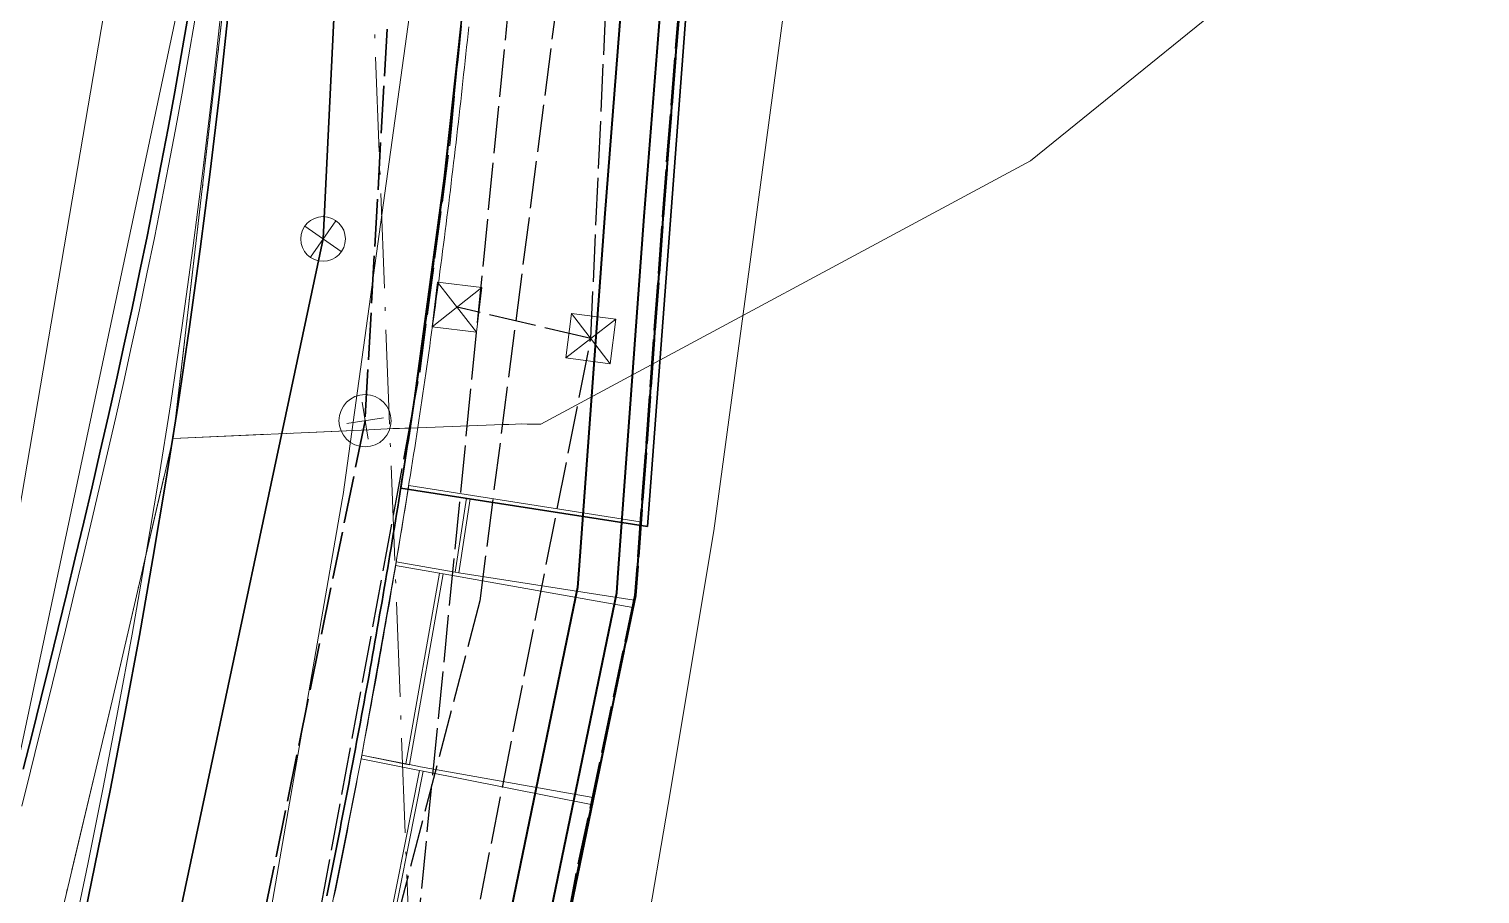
# Model space of a CAD drawing. Header units: metres. Extents: x 105014 to 106600, y 111320 to 118425.
# Drawn here: x 105423.22 to 105462.13, y 113113.18 to 113136.38 of the extents above; entities that cross this region are included whole.
import ezdxf

# ---------------------------------------------------------------- set-up
doc = ezdxf.new("R2010")
doc.units = ezdxf.units.M
doc.linetypes.add('DASHDOT', pattern=[3.556, 2.54, -0.508, 0, -0.508])
doc.linetypes.add('DASHED', pattern=[1.524, 1.27, -0.254])
for name, color, linetype, lineweight in [('00-BASE-LIMITE', 7, 'DASHED', 50), ('00-BASE-UE', 42, 'DASHED', 25), ('10-PAV-CALZADA-BRT', 12, 'CONTINUOUS', 30), ('10-PAV-CALZADA-MIXTA', 8, 'CONTINUOUS', 30), ('10-PAV-PARADERO', 30, 'CONTINUOUS', 30), ('10-PAV-SARDINEL', 252, 'CONTINUOUS', 13), ('20-EP-ZONA-DURA', 253, 'CONTINUOUS', 13), ('20-EP-ZONA-VERDE', 84, 'CONTINUOUS', 13), ('30-RED-ENEL-NODOS', 11, 'CONTINUOUS', 13), ('30-RED-ENEL-PROY', 1, 'DASHED', 25), ('30-RED-ETB-EXIST', 145, 'CONTINUOUS', 13), ('30-RED-ETB-PROY', 5, 'DASHED', 25), ('30-RED-VANTI-EXIST', 52, 'CONTINUOUS', 13), ('30-RED-VANTI-PROY', 2, 'DASHED', 25), ('30-RED-VANTI-RETIRO', 8, 'DASHDOT', 13), ('35-RH-ACUE-MENOR-EXIST', 151, 'CONTINUOUS', 13), ('35-RH-ACUE-MENOR-PROY', 5, 'DASHED', 25), ('35-RH-PLUV-COLECTOR', 96, 'CONTINUOUS', 30), ('35-RH-PLUV-NODOS', 94, 'CONTINUOUS', 13), ('35-RH-PLUV-RETIRO', 8, 'DASHDOT', 13), ('36-RH-SAN-COLECTOR-PROY', 6, 'DASHED', 35), ('36-RH-SAN-POZOS', 216, 'CONTINUOUS', 13), ('50-EST-MURO-CONTENCION', 34, 'CONTINUOUS', 40), ('60-PREDIAL-LOTE', 42, 'CONTINUOUS', 13)]:
    doc.layers.add(name, color=color, linetype=linetype, lineweight=lineweight)

# ---------------------------------------------------------------- blocks, each defined once
blk = doc.blocks.new('CAJA_ENEL')
for p, q in [((-0.6, -0.6), (0.6, 0.6)), ((-0.6, 0.6), (0.6, -0.6))]:
    blk.add_line(p, q)
blk.add_lwpolyline([(-0.6, -0.6), (0.6, -0.6), (0.6, 0.6), (-0.6, 0.6)], close=True)
blk = doc.blocks.new('POZO_SAN')
for p, q in [((0, -0.5), (0, 0.5)), ((-0.5, 0), (0.5, 0))]:
    blk.add_line(p, q)
blk.add_circle((0, 0), 0.7)
blk = doc.blocks.new('POZO_PLUV')
for p, q in [((-0.42, -0.42), (0.42, 0.42)), ((-0.42, 0.42), (0.42, -0.42))]:
    blk.add_line(p, q)
blk.add_circle((0, 0), 0.6)

msp = doc.modelspace()

# ---------------------------------------------------------------- linework, layer by layer
at = {"layer": '00-BASE-LIMITE'}
msp.add_lwpolyline([(105439.0387, 113182.6365), (105441.9605, 113177.1697), (105441.4431, 113175.8115), (105442.8589, 113175.3049), (105444.5503, 113172.1817), (105444.8429, 113171.4707), (105446.8795, 113167.6271), (105448.1005, 113165.3237), (105448.2067, 113165.3551), (105449.5383, 113162.7007), (105445.1609, 113160.3553), (105441.4411, 113158.1601), (105439.3147, 113156.9825), (105441.1013, 113153.7829), (105441.3097, 113152.4199), (105441.2213, 113148.9559), (105440.9109, 113140.1579), (105440.3137, 113132.6071), (105439.4809, 113121.1853), (105437.8951, 113113.6651), (105435.3877, 113100.1267)], dxfattribs=at)
at = {"layer": '00-BASE-UE'}
msp.add_lwpolyline([(105439.0387, 113182.6365), (105441.9605, 113177.1697), (105441.4431, 113175.8115), (105442.8589, 113175.3049), (105444.5503, 113172.1817), (105444.8429, 113171.4707), (105446.8795, 113167.6271), (105448.1005, 113165.3237), (105448.2067, 113165.3551), (105449.5383, 113162.7007), (105445.1609, 113160.3553), (105441.4411, 113158.1601), (105439.3147, 113156.9825), (105441.1013, 113153.7829), (105441.3097, 113152.4199), (105441.2213, 113148.9559), (105440.9109, 113140.1579), (105440.3137, 113132.6071), (105439.4809, 113121.1853), (105437.8951, 113113.6651), (105435.3877, 113100.1267)], dxfattribs=at)
at = {"layer": '10-PAV-CALZADA-BRT'}
msp.add_lwpolyline([(105427.4709, 113136.6445), (105427.3051, 113135.6673), (105427.1331, 113134.6921), (105426.9551, 113133.7191), (105426.7715, 113132.7483), (105426.5827, 113131.7793), (105426.3889, 113130.8123), (105426.1903, 113129.8475), (105425.9871, 113128.8845), (105425.7799, 113127.9233), (105425.5687, 113126.9641), (105425.3539, 113126.0069), (105425.1359, 113125.0511), (105424.9147, 113124.0973), (105424.6909, 113123.1451), (105424.4645, 113122.1945), (105424.2359, 113121.2453), (105424.0055, 113120.2977), (105423.7733, 113119.3517), (105423.5399, 113118.4067), (105423.3053, 113117.4633), (105423.0695, 113116.5197)], dxfattribs=at)
at = {"layer": '10-PAV-CALZADA-MIXTA'}
for points in [[(105424.5665, 113111.8839), (105424.9937, 113113.9367), (105425.4061, 113115.9925), (105425.8029, 113118.0513), (105426.1835, 113120.1133), (105426.5471, 113122.1783), (105426.8929, 113124.2463), (105427.2205, 113126.3175), (105427.5289, 113128.3913), (105427.8175, 113130.4681), (105428.0857, 113132.5477), (105428.3327, 113134.6299), (105428.5593, 113136.7143)], [(105434.8145, 113136.4583), (105434.7965, 113136.2759), (105434.7783, 113136.0935), (105434.7587, 113135.9109), (105434.7389, 113135.7287), (105434.7191, 113135.5463), (105434.6993, 113135.3639), (105434.6795, 113135.1815), (105434.6597, 113134.9991), (105434.6399, 113134.8167), (105434.6201, 113134.6343), (105434.6003, 113134.4519), (105434.5803, 113134.2695), (105434.5605, 113134.0871), (105434.5405, 113133.9047), (105434.5189, 113133.7223), (105434.4973, 113133.5399), (105434.4757, 113133.3575), (105434.4539, 113133.1753), (105434.4323, 113132.9929), (105434.4107, 113132.8105), (105434.3891, 113132.6283), (105434.3675, 113132.4459), (105434.3457, 113132.2635), (105434.3241, 113132.0813), (105434.3025, 113131.8989), (105434.2803, 113131.7167), (105434.2567, 113131.5345), (105434.2333, 113131.3525), (105434.2097, 113131.1703), (105434.1863, 113130.9883), (105434.1629, 113130.8061), (105434.1393, 113130.6239), (105434.1159, 113130.4419), (105434.0923, 113130.2597), (105434.0689, 113130.0777), (105434.0453, 113129.8955), (105434.0219, 113129.7135), (105433.9975, 113129.5315), (105433.9721, 113129.3497), (105433.9469, 113129.1681), (105433.9217, 113128.9863), (105433.8965, 113128.8047), (105433.8711, 113128.6229), (105433.8459, 113128.4411), (105433.8207, 113128.2595), (105433.7953, 113128.0777), (105433.7701, 113127.8959), (105433.7449, 113127.7143), (105433.7195, 113127.5325), (105433.6929, 113127.3511), (105433.6661, 113127.1699), (105433.6391, 113126.9885), (105433.6121, 113126.8073), (105433.5851, 113126.6259), (105433.5581, 113126.4447), (105433.5311, 113126.2633), (105433.5041, 113126.0821), (105433.4773, 113125.9007), (105433.4503, 113125.7195), (105433.4233, 113125.5381), (105433.3963, 113125.3569), (105433.3677, 113125.1759), (105433.3391, 113124.9951), (105433.3105, 113124.8141), (105433.2819, 113124.6333), (105433.2533, 113124.4525), (105433.2245, 113124.2715), (105433.1961, 113124.0907), (105433.1675, 113123.9099), (105433.1387, 113123.7289), (105433.1103, 113123.5481), (105433.0815, 113123.3671), (105433.0525, 113123.1865), (105433.0223, 113123.0061), (105432.9921, 113122.8255), (105432.9619, 113122.6451), (105432.9319, 113122.4647), (105432.9015, 113122.2843), (105432.8715, 113122.1039), (105432.8413, 113121.9233), (105432.8111, 113121.7429), (105432.7809, 113121.5625), (105432.7507, 113121.3821), (105432.7205, 113121.2015), (105432.6895, 113121.0215), (105432.6579, 113120.8415), (105432.6261, 113120.6613), (105432.5945, 113120.4813), (105432.5627, 113120.3013), (105432.5311, 113120.1213), (105432.4993, 113119.9413), (105432.4677, 113119.7613), (105432.4359, 113119.5813), (105432.4043, 113119.4013), (105432.3725, 113119.2213), (105432.3409, 113119.0413), (105432.3081, 113118.8617), (105432.2749, 113118.6821), (105432.2417, 113118.5025), (105432.2087, 113118.3229), (105432.1755, 113118.1435), (105432.1423, 113117.9639), (105432.1091, 113117.7843), (105432.0761, 113117.6047), (105432.0429, 113117.4251), (105432.0097, 113117.2455), (105431.9767, 113117.0661), (105431.9435, 113116.8865), (105431.9089, 113116.7073), (105431.8743, 113116.5281), (105431.8399, 113116.3491), (105431.8053, 113116.1699), (105431.7709, 113115.9909), (105431.7363, 113115.8117), (105431.7017, 113115.6325), (105431.6673, 113115.4535), (105431.6327, 113115.2743), (105431.5981, 113115.0953), (105431.5637, 113114.9161), (105431.5287, 113114.7371), (105431.4929, 113114.5583), (105431.4571, 113114.3797), (105431.4213, 113114.2009), (105431.3855, 113114.0223), (105431.3495, 113113.8437), (105431.3137, 113113.6649), (105431.2779, 113113.4863), (105431.2419, 113113.3075), (105431.2061, 113113.1289)]]:
    msp.add_lwpolyline(points, dxfattribs=at)
at = {"layer": '10-PAV-PARADERO'}
msp.add_lwpolyline([(105433.1913, 113124.061), (105433.5642, 113126.4755), (105434.3591, 113132.3793), (105434.9443, 113137.7692), (105440.8757, 113137.2141), (105440.5883, 113133.3965), (105439.8047, 113123.0334), (105433.1913, 113124.061)], close=True, dxfattribs=at)
at = {"layer": '10-PAV-SARDINEL'}
for points in [[(105423.0695, 113116.5197), (105423.3053, 113117.4633), (105423.5399, 113118.4067), (105423.7733, 113119.3517), (105424.0055, 113120.2977), (105424.2359, 113121.2453), (105424.4645, 113122.1945), (105424.6909, 113123.1451), (105424.9147, 113124.0973), (105425.1359, 113125.0511), (105425.3539, 113126.0069), (105425.5687, 113126.9641), (105425.7799, 113127.9233), (105425.9871, 113128.8845), (105426.1903, 113129.8475), (105426.3889, 113130.8123), (105426.5827, 113131.7793), (105426.7715, 113132.7483), (105426.9551, 113133.7191), (105427.1331, 113134.6921), (105427.3051, 113135.6673), (105427.4709, 113136.6445)], [(105424.3707, 113111.9248), (105424.7978, 113113.9767), (105425.2099, 113116.0311), (105425.6064, 113118.0886), (105425.9867, 113120.1488), (105426.35, 113122.2122), (105426.6955, 113124.2784), (105427.0229, 113126.3478), (105427.331, 113128.4198), (105427.6193, 113130.4947), (105427.8872, 113132.5723), (105428.134, 113134.6525), (105428.3604, 113136.7347)], [(105428.5593, 113136.7143), (105428.3327, 113134.6299), (105428.0857, 113132.5477), (105427.8175, 113130.4681), (105427.5289, 113128.3913), (105427.2205, 113126.3175), (105426.8929, 113124.2463), (105426.5471, 113122.1783), (105426.1835, 113120.1133), (105425.8029, 113118.0513), (105425.4061, 113115.9925), (105424.9937, 113113.9367), (105424.5665, 113111.8839)], [(105427.6682, 113136.6117), (105427.5022, 113135.6332), (105427.33, 113134.6568), (105427.1517, 113133.6825), (105426.9679, 113132.7106), (105426.7789, 113131.7406), (105426.5849, 113130.7725), (105426.3861, 113129.8067), (105426.1827, 113128.8428), (105425.9753, 113127.8808), (105425.7639, 113126.9207), (105425.549, 113125.9628), (105425.3308, 113125.0063), (105425.1095, 113124.0518), (105424.8856, 113123.0991), (105424.659, 113122.148), (105424.4303, 113121.1983), (105424.1998, 113120.2502), (105423.9675, 113119.3039), (105423.7341, 113118.3586), (105423.4994, 113117.4149), (105423.2635, 113116.4712), (105423.0277, 113115.5304)], [(105431.2061, 113113.1289), (105431.2419, 113113.3075), (105431.2779, 113113.4863), (105431.3137, 113113.6649), (105431.3495, 113113.8437), (105431.3855, 113114.0223), (105431.4213, 113114.2009), (105431.4571, 113114.3797), (105431.4929, 113114.5583), (105431.5287, 113114.7371), (105431.5637, 113114.9161), (105431.5981, 113115.0953), (105431.6327, 113115.2743), (105431.6673, 113115.4535), (105431.7017, 113115.6325), (105431.7363, 113115.8117), (105431.7709, 113115.9909), (105431.8053, 113116.1699), (105431.8399, 113116.3491), (105431.8743, 113116.5281), (105431.9089, 113116.7073), (105431.9435, 113116.8865), (105431.9767, 113117.0661), (105432.0097, 113117.2455), (105432.0429, 113117.4251), (105432.0761, 113117.6047), (105432.1091, 113117.7843), (105432.1423, 113117.9639), (105432.1755, 113118.1435), (105432.2087, 113118.3229), (105432.2417, 113118.5025), (105432.2749, 113118.6821), (105432.3081, 113118.8617), (105432.3409, 113119.0413), (105432.3725, 113119.2213), (105432.4043, 113119.4013), (105432.4359, 113119.5813), (105432.4677, 113119.7613), (105432.4993, 113119.9413), (105432.5311, 113120.1213), (105432.5627, 113120.3013), (105432.5945, 113120.4813), (105432.6261, 113120.6613), (105432.6579, 113120.8415), (105432.6895, 113121.0215), (105432.7205, 113121.2015), (105432.7507, 113121.3821), (105432.7809, 113121.5625), (105432.8111, 113121.7429), (105432.8413, 113121.9233), (105432.8715, 113122.1039), (105432.9015, 113122.2843), (105432.9319, 113122.4647), (105432.9619, 113122.6451), (105432.9921, 113122.8255), (105433.0223, 113123.0061), (105433.0525, 113123.1865), (105433.0815, 113123.3671), (105433.1103, 113123.5481), (105433.1387, 113123.7289), (105433.1675, 113123.9099), (105433.1961, 113124.0907), (105433.2245, 113124.2715), (105433.2533, 113124.4525), (105433.2819, 113124.6333), (105433.3105, 113124.8141), (105433.3391, 113124.9951), (105433.3677, 113125.1759), (105433.3963, 113125.3569), (105433.4233, 113125.5381), (105433.4503, 113125.7195), (105433.4773, 113125.9007), (105433.5041, 113126.0821), (105433.5311, 113126.2633), (105433.5581, 113126.4447), (105433.5851, 113126.6259), (105433.6121, 113126.8073), (105433.6391, 113126.9885), (105433.6661, 113127.1699), (105433.6929, 113127.3511), (105433.7195, 113127.5325), (105433.7449, 113127.7143), (105433.7701, 113127.8959), (105433.7953, 113128.0777), (105433.8207, 113128.2595), (105433.8459, 113128.4411), (105433.8711, 113128.6229), (105433.8965, 113128.8047), (105433.9217, 113128.9863), (105433.9469, 113129.1681), (105433.9721, 113129.3497), (105433.9975, 113129.5315), (105434.0219, 113129.7135), (105434.0453, 113129.8955), (105434.0689, 113130.0777), (105434.0923, 113130.2597), (105434.1159, 113130.4419), (105434.1393, 113130.6239), (105434.1629, 113130.8061), (105434.1863, 113130.9883), (105434.2097, 113131.1703), (105434.2333, 113131.3525), (105434.2567, 113131.5345), (105434.2803, 113131.7167), (105434.3025, 113131.8989), (105434.3241, 113132.0813), (105434.3457, 113132.2635), (105434.3675, 113132.4459), (105434.3891, 113132.6283), (105434.4107, 113132.8105), (105434.4323, 113132.9929), (105434.4539, 113133.1753), (105434.4757, 113133.3575), (105434.4973, 113133.5399), (105434.5189, 113133.7223), (105434.5405, 113133.9047), (105434.5605, 113134.0871), (105434.5803, 113134.2695), (105434.6003, 113134.4519), (105434.6201, 113134.6343), (105434.6399, 113134.8167), (105434.6597, 113134.9991), (105434.6795, 113135.1815), (105434.6993, 113135.3639), (105434.7191, 113135.5463), (105434.7389, 113135.7287), (105434.7587, 113135.9109), (105434.7783, 113136.0935), (105434.7965, 113136.2759), (105434.8145, 113136.4583)], [(105435.0135, 113136.4387), (105434.9955, 113136.2562), (105434.9773, 113136.0729), (105434.9576, 113135.8895), (105434.9377, 113135.7071), (105434.9179, 113135.5247), (105434.8981, 113135.3423), (105434.8783, 113135.1599), (105434.8585, 113134.9775), (105434.8387, 113134.7951), (105434.8189, 113134.6127), (105434.7991, 113134.4302), (105434.7791, 113134.2478), (105434.7593, 113134.0654), (105434.7392, 113133.8821), (105434.7175, 113133.6988), (105434.6959, 113133.5164), (105434.6743, 113133.3339), (105434.6525, 113133.1517), (105434.6309, 113132.9694), (105434.6093, 113132.787), (105434.5877, 113132.6048), (105434.5661, 113132.4223), (105434.5443, 113132.2399), (105434.5227, 113132.0578), (105434.5011, 113131.8751), (105434.4787, 113131.6918), (105434.4551, 113131.5089), (105434.4317, 113131.3269), (105434.4081, 113131.1447), (105434.3847, 113130.9628), (105434.3613, 113130.7805), (105434.3377, 113130.5983), (105434.3143, 113130.4163), (105434.2907, 113130.2341), (105434.2673, 113130.0521), (105434.2437, 113129.8699), (105434.2202, 113129.6875), (105434.1957, 113129.5044), (105434.1702, 113129.3221), (105434.145, 113129.1406), (105434.1198, 113128.9588), (105434.0946, 113128.7771), (105434.0692, 113128.5953), (105434.044, 113128.4136), (105434.0188, 113128.2319), (105433.9934, 113128.0501), (105433.9682, 113127.8684), (105433.943, 113127.6867), (105433.9175, 113127.5042), (105433.8908, 113127.322), (105433.8639, 113127.1406), (105433.8369, 113126.9591), (105433.8099, 113126.7779), (105433.7829, 113126.5965), (105433.7559, 113126.4153), (105433.7289, 113126.2339), (105433.702, 113126.0528), (105433.6752, 113125.8714), (105433.6481, 113125.6901), (105433.6211, 113125.5087), (105433.594, 113125.3266), (105433.5652, 113125.1447), (105433.5366, 113124.9639), (105433.508, 113124.7829), (105433.4794, 113124.6021), (105433.4508, 113124.4212), (105433.4221, 113124.2403), (105433.3937, 113124.0596), (105433.365, 113123.8786), (105433.3363, 113123.6977), (105433.3079, 113123.5169), (105433.279, 113123.3356), (105433.2499, 113123.1542), (105433.2196, 113122.9731), (105433.1894, 113122.7925), (105433.1592, 113122.6122), (105433.1292, 113122.4317), (105433.0988, 113122.2513), (105433.0688, 113122.071), (105433.0386, 113121.8903), (105433.0084, 113121.7099), (105432.9782, 113121.5295), (105432.948, 113121.3491), (105432.9177, 113121.1681), (105432.8866, 113120.9873), (105432.8549, 113120.8068), (105432.8231, 113120.6266), (105432.7915, 113120.4466), (105432.7597, 113120.2666), (105432.7281, 113120.0866), (105432.6963, 113119.9066), (105432.6647, 113119.7266), (105432.6329, 113119.5466), (105432.6013, 113119.3666), (105432.5695, 113119.1866), (105432.5378, 113119.0062), (105432.5048, 113118.8256), (105432.4716, 113118.6457), (105432.4384, 113118.4663), (105432.4054, 113118.2867), (105432.3722, 113118.1071), (105432.339, 113117.9275), (105432.3058, 113117.7481), (105432.2728, 113117.5685), (105432.2396, 113117.3887), (105432.2064, 113117.2092), (105432.1734, 113117.0298), (105432.1401, 113116.8494), (105432.1053, 113116.6694), (105432.0707, 113116.4903), (105432.0363, 113116.3113), (105432.0017, 113116.1321), (105431.9673, 113115.9531), (105431.9327, 113115.7738), (105431.8981, 113115.5947), (105431.8637, 113115.4157), (105431.8291, 113115.2364), (105431.7945, 113115.0575), (105431.7601, 113114.8781), (105431.7249, 113114.6983), (105431.689, 113114.519), (105431.6532, 113114.3404), (105431.6174, 113114.1616), (105431.5816, 113113.9829), (105431.5456, 113113.8043), (105431.5098, 113113.6256), (105431.474, 113113.4469), (105431.438, 113113.2681), (105431.4022, 113113.0896)]]:
    msp.add_lwpolyline(points, dxfattribs=at)
at = {"layer": '20-EP-ZONA-DURA'}
for points in [[(105439.4809, 113121.1853), (105439.4531, 113121.0533), (105434.7453, 113121.7903), (105435.0554, 113123.7713), (105439.6052, 113123.0641), (105439.6178, 113123.0624), (105439.4809, 113121.1853)], [(105439.4116, 113120.8569), (105438.3382, 113115.7663), (105433.7187, 113116.5879), (105433.4244, 113116.6463), (105434.3337, 113121.7598), (105434.6291, 113121.7073), (105439.4116, 113120.8569)], [(105437.8951, 113113.6651), (105437.3038, 113110.4725), (105432.7841, 113111.37), (105433.7969, 113116.4703), (105438.2981, 113115.5765), (105437.8951, 113113.6651)]]:
    msp.add_lwpolyline(points, close=True, dxfattribs=at)
at = {"layer": '20-EP-ZONA-VERDE'}
for points in [[(105434.9573, 113123.7911), (105434.6466, 113121.8057), (105433.0721, 113122.0857), (105433.3899, 113124.0365), (105434.9573, 113123.7911)], [(105439.6119, 113123.1535), (105439.6051, 113123.0635), (105435.0561, 113123.7756), (105434.9573, 113123.7911), (105433.3899, 113124.0365), (105433.4055, 113124.1351), (105439.6119, 113123.1535)], [(105435.0561, 113123.7756), (105434.7453, 113121.7903), (105434.6466, 113121.8057), (105434.9573, 113123.7911), (105435.0561, 113123.7756)], [(105434.2353, 113121.7773), (105433.3263, 113116.6658), (105432.1501, 113116.8993), (105433.0547, 113121.9873), (105434.2353, 113121.7773)], [(105434.6466, 113121.8057), (105434.7453, 113121.7903), (105439.4531, 113121.0533), (105439.4117, 113120.8569), (105434.6291, 113121.7073), (105434.3337, 113121.7598), (105434.2353, 113121.7773), (105433.0547, 113121.9873), (105433.0721, 113122.0857), (105434.6466, 113121.8057)], [(105434.3337, 113121.7598), (105433.4244, 113116.6463), (105433.3263, 113116.6658), (105434.2353, 113121.7773), (105434.3337, 113121.7598)], [(105433.699, 113116.4897), (105432.6862, 113111.3893), (105431.1225, 113111.7276), (105432.1307, 113116.8011), (105433.699, 113116.4897)], [(105433.325, 113116.6576), (105433.4233, 113116.6401), (105433.4244, 113116.6463), (105433.7187, 113116.5879), (105438.3381, 113115.7663), (105438.2981, 113115.5765), (105433.7969, 113116.4703), (105433.699, 113116.4897), (105432.1307, 113116.8011), (105432.1501, 113116.8993), (105433.325, 113116.6576)], [(105433.3263, 113116.6658), (105433.325, 113116.6576), (105432.1501, 113116.8993), (105433.3263, 113116.6658)], [(105433.7969, 113116.4703), (105432.7841, 113111.37), (105432.6862, 113111.3893), (105433.699, 113116.4897), (105433.7969, 113116.4703)], [(105433.4244, 113116.6463), (105433.4233, 113116.6401), (105433.325, 113116.6576), (105433.3263, 113116.6658), (105433.4244, 113116.6463)]]:
    msp.add_lwpolyline(points, close=True, dxfattribs=at)
at = {"layer": '30-RED-ENEL-PROY'}
for points in [[(105438.2875, 113128.0711), (105439.3575, 113151.5073)], [(105438.2875, 113128.0711), (105434.7007, 113128.9163)], [(105434.1491, 113107.0577), (105438.2875, 113128.0711)]]:
    msp.add_lwpolyline(points, dxfattribs=at)
at = {"layer": '30-RED-ETB-EXIST'}
msp.add_lwpolyline([(105419.529, 113100.67), (105431.078, 113155.201), (105431.207, 113155.702)], dxfattribs=at)
at = {"layer": '30-RED-ETB-PROY'}
msp.add_lwpolyline([(105432.723, 113102.099), (105432.707, 113102.71), (105438.241, 113158.843), (105438.273, 113159.498)], dxfattribs=at)
at = {"layer": '30-RED-VANTI-EXIST'}
for points in [[(105411.7422, 113060.854), (105414.8959, 113074.2439), (105418.6849, 113090.1805), (105421.8379, 113103.1459), (105425.4523, 113118.3529), (105427.1001, 113125.4585), (105429.7213, 113148.0699), (105430.9415, 113158.1793), (105431.2885, 113188.0939), (105431.2295, 113210.0763), (105430.3547, 113234.7379), (105429.0251, 113264.9703), (105428.9703, 113268.0487), (105428.0031, 113294.1739)], [(105436.9127, 113125.7741), (105436.9509, 113125.7733), (105450.0747, 113132.8375), (105457.3227, 113138.7123), (105462.1293, 113146.3897)], [(105433.4295, 113125.6737), (105435.942, 113125.7664)], [(105435.942, 113125.7664), (105436.0872, 113125.7718)], [(105436.0872, 113125.7718), (105436.2695, 113125.7785)], [(105436.2695, 113125.7785), (105436.4273, 113125.7843)], [(105436.4273, 113125.7843), (105436.5851, 113125.781)], [(105436.5851, 113125.781), (105436.7673, 113125.7772)], [(105436.7673, 113125.7772), (105436.9127, 113125.7741)], [(105427.0921, 113125.3923), (105432.334, 113125.6292)], [(105432.334, 113125.6292), (105432.4785, 113125.6357)], [(105432.4785, 113125.6357), (105432.6618, 113125.644)], [(105432.6618, 113125.644), (105432.8267, 113125.6515), (105432.9767, 113125.6574)], [(105432.9767, 113125.6574), (105433.1589, 113125.6637)], [(105433.1589, 113125.6637), (105433.3046, 113125.6691)], [(105433.3046, 113125.6691), (105433.4295, 113125.6737)]]:
    msp.add_lwpolyline(points, dxfattribs=at)
at = {"layer": '30-RED-VANTI-PROY'}
for points in [[(105433.4295, 113125.6737), (105433.7113, 113127.1977), (105434.5157, 113133.3135), (105435.1955, 113140.7129), (105435.7825, 113148.4309), (105436.2105, 113157.5403), (105436.0819, 113169.2759), (105435.9701, 113184.4811), (105435.3911, 113201.2547), (105434.0689, 113238.5637), (105433.5489, 113256.1289), (105433.1173, 113266.4403), (105433.0624, 113267.9681)], [(105421.204, 113059.0677), (105423.9319, 113067.9523), (105424.5685, 113069.7687), (105428.2217, 113079.3425), (105429.1227, 113097.5777), (105429.9497, 113106.8561), (105433.4295, 113125.6737)]]:
    msp.add_lwpolyline(points, dxfattribs=at)
at = {"layer": '30-RED-VANTI-RETIRO'}
for points in [[(105411.7422, 113060.854), (105414.8959, 113074.2439), (105418.6849, 113090.1805), (105421.8379, 113103.1459), (105425.4523, 113118.3529), (105427.1001, 113125.4585), (105429.7213, 113148.0699), (105430.9415, 113158.1793), (105431.2885, 113188.0939), (105431.2295, 113210.0763), (105430.3547, 113234.7379), (105429.0251, 113264.9703), (105428.9703, 113268.0487), (105428.0031, 113294.1739)], [(105433.4295, 113125.6737), (105435.942, 113125.7664)], [(105435.942, 113125.7664), (105436.0872, 113125.7718)], [(105436.0872, 113125.7718), (105436.2695, 113125.7785)], [(105436.2695, 113125.7785), (105436.4273, 113125.7843)], [(105427.0921, 113125.3923), (105432.334, 113125.6292)], [(105432.334, 113125.6292), (105432.4785, 113125.6357)], [(105432.4785, 113125.6357), (105432.6618, 113125.644)], [(105432.6618, 113125.644), (105432.8267, 113125.6515), (105432.9767, 113125.6574)], [(105432.9767, 113125.6574), (105433.1589, 113125.6637)], [(105433.1589, 113125.6637), (105433.3046, 113125.6691)], [(105433.3046, 113125.6691), (105433.4295, 113125.6737)]]:
    msp.add_lwpolyline(points, dxfattribs=at)
at = {"layer": '35-RH-ACUE-MENOR-EXIST'}
msp.add_lwpolyline([(105430.12, 113196.66), (105430.47, 113184.09), (105429.71, 113172.11), (105427.46, 113149.85), (105418.35, 113096.42), (105402.88, 113040.6), (105370.95, 112932.9), (105365.94, 112912.26), (105364.32, 112879.99), (105365.5, 112853.31), (105367.86, 112839.31), (105381.75, 112786.11)], dxfattribs=at)
msp.add_lwpolyline([(105430.12, 113196.66), (105430.47, 113184.09), (105429.71, 113172.11), (105427.46, 113149.85), (105418.35, 113096.42), (105402.88, 113040.6), (105370.95, 112932.9), (105365.94, 112912.26), (105364.32, 112879.99), (105365.5, 112853.31), (105367.86, 112839.31), (105381.75, 112786.11)], dxfattribs=at)
at = {"layer": '35-RH-ACUE-MENOR-PROY'}
msp.add_lwpolyline([(105432.8853, 113301.1106), (105433.4791, 113270.7201), (105433.5824, 113267.0548), (105433.6615, 113262.7967), (105435.7594, 113243.1804), (105436.272, 113231.5347), (105437.3818, 113199.2185), (105437.4288, 113196.238), (105437.5828, 113187.4452), (105436.855, 113186.6299), (105436.8923, 113183.3091), (105436.9124, 113181.5216), (105437.1408, 113161.2197), (105437.2105, 113154.9757), (105437.3111, 113146.0195), (105437.4083, 113137.3641), (105435.3088, 113121.0375), (105425.74, 113084.3311)], dxfattribs=at)
at = {"layer": '35-RH-PLUV-COLECTOR'}
for points in [[(105433.965, 113189.5855), (105431.109, 113130.7452)], [(105433.965, 113189.5855), (105431.109, 113130.7452)], [(105431.109, 113130.7452), (105423.4059, 113094.4863)], [(105431.109, 113130.7452), (105423.4059, 113094.4863)]]:
    msp.add_lwpolyline(points, dxfattribs=at)
at = {"layer": '35-RH-PLUV-RETIRO'}
msp.add_lwpolyline([(105431.6769, 113157.5386), (105433.7747, 113102.7306)], dxfattribs=at)
at = {"layer": '36-RH-SAN-COLECTOR-PROY'}
for points in [[(105434.1, 113159.2), (105432.2357, 113125.8703)], [(105432.2357, 113125.8703), (105427.7572, 113103.9318)]]:
    msp.add_lwpolyline(points, dxfattribs=at)
at = {"layer": '50-EST-MURO-CONTENCION'}
for points in [[(105433.8859, 113100.6009), (105434.9192, 113100.3537), (105434.9394, 113100.4523), (105437.0863, 113112.0446), (105438.9846, 113121.2541), (105439.0236, 113121.7889), (105439.7206, 113131.3484), (105440.4116, 113140.1862), (105440.4655, 113141.716), (105440.8084, 113152.3899), (105440.6206, 113153.6179), (105439.6756, 113155.3104), (105438.4417, 113155.3398), (105439.5989, 113153.2674), (105439.7428, 113152.3261), (105439.4031, 113141.7518), (105439.35, 113140.2464), (105438.6606, 113131.4285), (105437.9634, 113121.8662), (105437.9294, 113121.4007), (105436.0431, 113112.2487), (105433.8859, 113100.6009)], [(105440.256, 113155.2965), (105441.1012, 113153.7828), (105441.3096, 113152.4199), (105440.9653, 113141.6992), (105440.9109, 113140.1578), (105440.2175, 113131.2875), (105439.5222, 113121.7525), (105439.4809, 113121.1852), (105437.5771, 113111.9486), (105435.408, 113100.2367), (105434.9192, 113100.3537), (105434.9394, 113100.4523), (105437.0863, 113112.0446), (105438.9846, 113121.2541), (105439.0236, 113121.7889), (105439.7206, 113131.3484), (105439.7206, 113131.3484), (105440.4116, 113140.1862), (105440.4655, 113141.716), (105440.8084, 113152.3899), (105440.6206, 113153.6179), (105439.6756, 113155.3104), (105440.256, 113155.2965)]]:
    msp.add_lwpolyline(points, close=True, dxfattribs=at)
at = {"layer": '60-PREDIAL-LOTE'}
msp.add_lwpolyline([(105429.6363, 113111.5509), (105429.4997, 113111.5453), (105431.6205, 113123.7502), (105431.6448, 113123.8898), (105433.8146, 113139.5444), (105433.8152, 113139.5485), (105435.5078, 113155.8029), (105445.5624, 113161.1388), (105445.7031, 113161.2092), (105445.6848, 113161.0026), (105445.3091, 113156.7735), (105443.6951, 113138.6077), (105442.4606, 113129.3967), (105441.5855, 113122.9124), (105440.3591, 113115.5766), (105439.7497, 113111.9672), (105437.5636, 113111.8757), (105429.6363, 113111.5509)], close=True, dxfattribs=at)

# ---------------------------------------------------------------- block references
at = {"layer": '30-RED-ENEL-NODOS'}
for p, rotation in [((105434.7006, 113128.9162), 83.2), ((105438.2873, 113128.0711), 82.7)]:
    msp.add_blockref('CAJA_ENEL', p, dxfattribs=dict(at, rotation=rotation))
at = {"layer": '35-RH-PLUV-NODOS', "rotation": 280}
msp.add_blockref('POZO_PLUV', (105431.109, 113130.7452), dxfattribs=at)
msp.add_blockref('POZO_PLUV', (105431.109, 113130.7452), dxfattribs=at)
at = {"layer": '36-RH-SAN-POZOS', "rotation": 279}
msp.add_blockref('POZO_SAN', (105432.2357, 113125.8703), dxfattribs=at)

doc.saveas('drawing.dxf')
